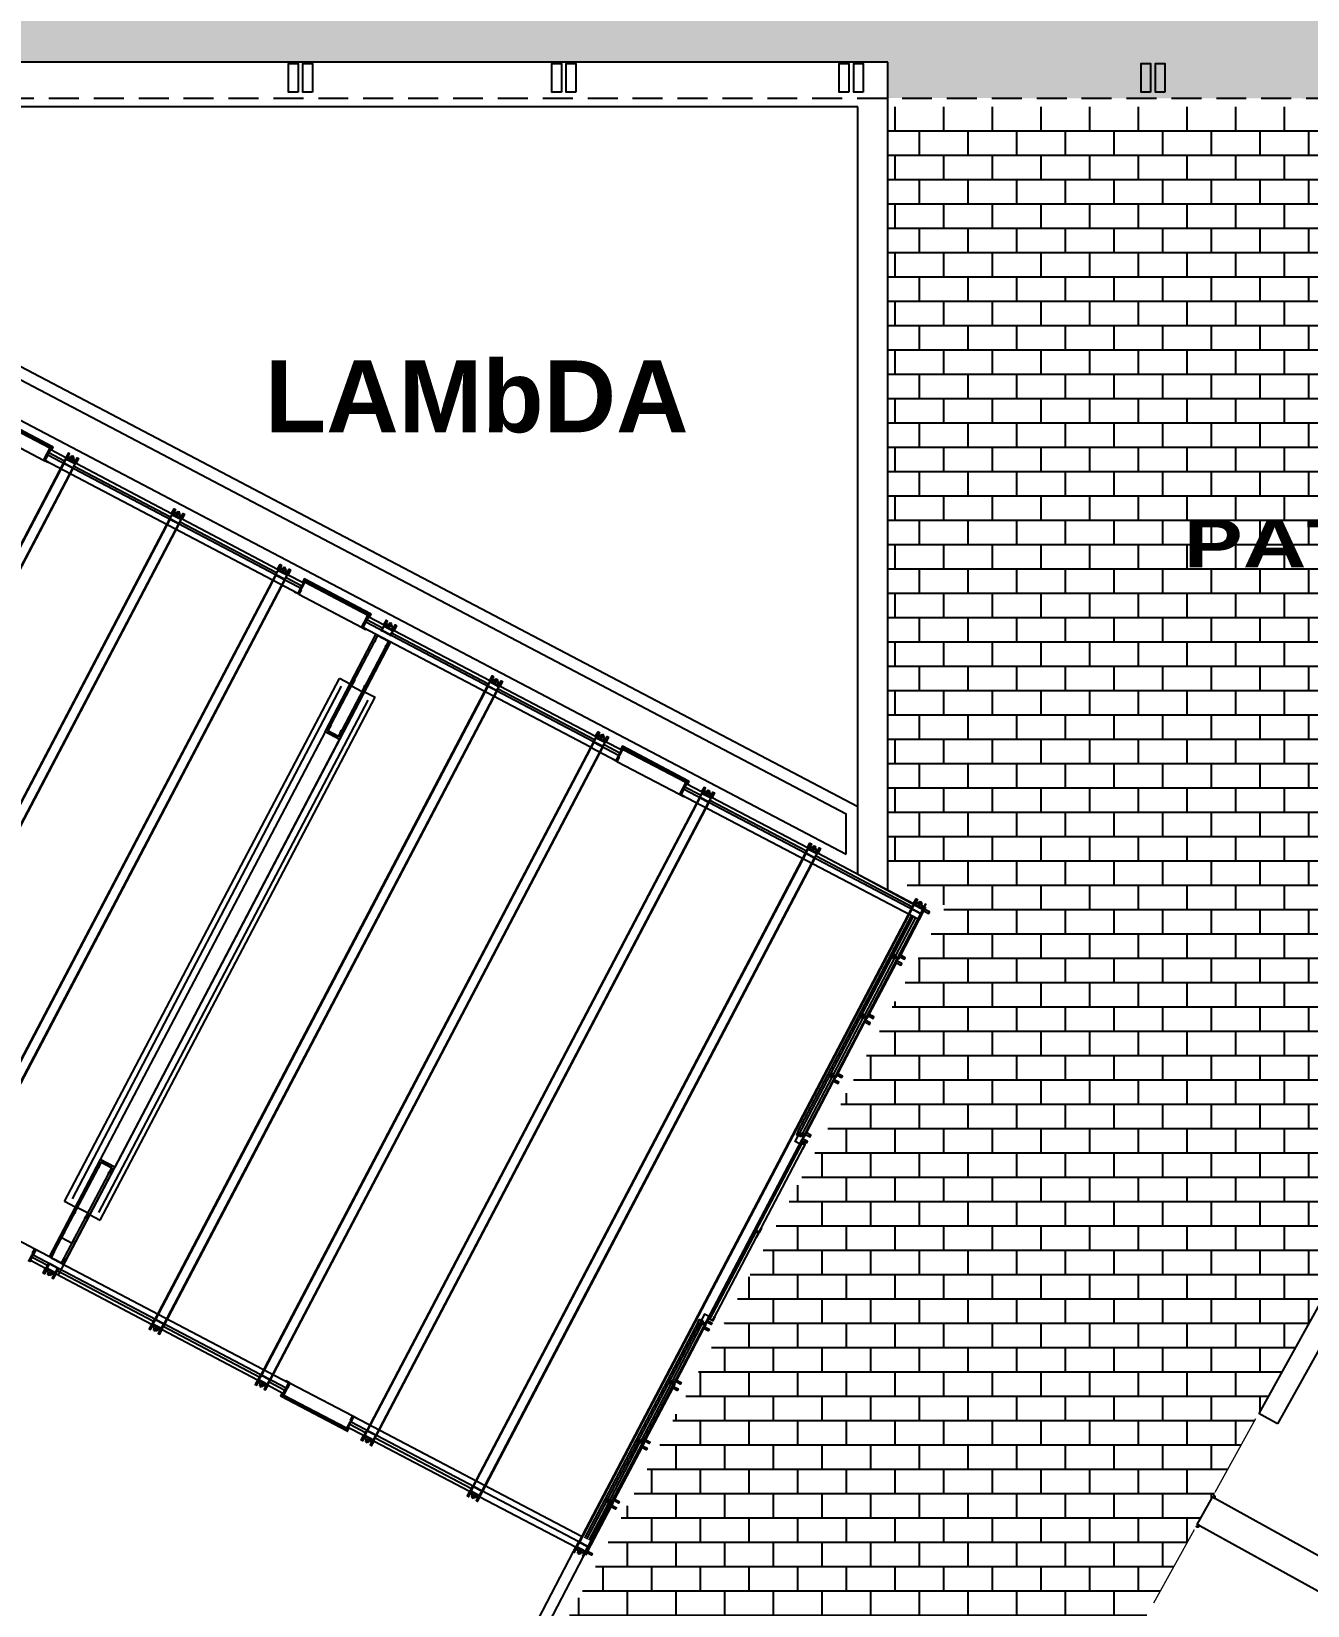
# Model space of a CAD drawing. Header units: millimetres. Extents: x -735 to -481, y 85 to 450.
# Drawn here: x -652.98 to -642.33, y 178.29 to 191.43 of the extents above; entities that cross this region are included whole.
import ezdxf

# ---------------------------------------------------------------- set-up
doc = ezdxf.new("R2010")
doc.units = ezdxf.units.MM
for name, pattern in [('ACAD_ISO02W100', [15, 12, -3]), ('DASHED', [0.75, 0.5, -0.25]), ('DASHEDX2', [38.1, 25.4, -12.7])]:
    doc.linetypes.add(name, pattern=pattern)
doc.layers.get('0').update_dxf_attribs({"color": 6, "linetype": 'CONTINUOUS'})
for name, color, linetype in [('01', 1, 'CONTINUOUS'), ('A-CARPINTERIAS PUERTAS', 2, 'CONTINUOUS'), ('A-CARPINTERIAS VENTANAS', 2, 'CONTINUOUS'), ('A-MUROS', 5, 'CONTINUOUS'), ('dib - cotas', 1, 'CONTINUOUS'), ('dib - muro vista1', 1, 'CONTINUOUS'), ('dib - texto', 2, 'CONTINUOUS'), ('dib-muros corte', 5, 'CONTINUOUS'), ('E-COLUMNAS MADERA', 6, 'CONTINUOUS'), ('fino', 8, 'CONTINUOUS'), ('SOLADOS EXTERIORES', 8, 'CONTINUOUS'), ('VISTA4', 3, 'CONTINUOUS')]:
    doc.layers.add(name, color=color, linetype=linetype)
doc.layers.add('2D-proy', color=1, linetype='DASHEDX2', lineweight=20)
doc.styles.add('ARIAL', font='swisseb.ttf', dxfattribs={"width": 1.32})
doc.styles.add('STYLE1', font='swisseb.ttf', dxfattribs={"width": 1.32})
doc.linetypes.add('BATTING', pattern='A,0.00254,-2.54,[134,ltypeshp.shx,S=2.54,R=0,X=-2.54,Y=0],-5.08,[134,ltypeshp.shx,S=2.54,R=180,X=2.54,Y=0],-2.54', length=10.16254)

# ---------------------------------------------------------------- blocks, each defined once
blk = doc.blocks.new('P70')
at = {"color": 2}
for points in [[(0, 0.003), (0.001, 0.003), (0.001, 0.001), (0.001, 0.001), (0.001, 0), (0.001, 0), (0.001, 0), (0, 0)], [(0.02, 0.003), (0.02, 0.003), (0.02, 0.001), (0.019, 0.001), (0.019, 0), (0.02, 0), (0.02, 0), (0.02, 0)]]:
    blk.add_lwpolyline(points, dxfattribs=at)
at = {"color": 3}
blk.add_lwpolyline([(0.001, 0.003), (0.002, 0.003), (0.002, 0.02), (0.001, 0.02)], close=True, dxfattribs=at)
at = {"color": 1}
blk.add_arc((0.002, 0.003), 0.0178, 0, 90, dxfattribs=at)

msp = doc.modelspace()

# ---------------------------------------------------------------- hatches: boundary and pattern name
at = {"layer": '01'}
h = msp.add_hatch(dxfattribs=at)
h.set_pattern_fill('ANSI31', color=256, scale=0.0002, angle=332.2793, style=0)
h.set_pattern_definition([(107.27927383, (-621.93894516, -45.012497), (0.0006063413765, 0.0001886137195), [])])
h.paths.add_polyline_path([(-652.818, 187.952, -0.414214), (-652.817, 187.949), (-652.817, 187.949, -0.414214), (-652.82, 187.948), (-652.827, 187.952, -0.414214), (-652.828, 187.955), (-652.828, 187.955, -0.414214), (-652.825, 187.956)])
h.paths.add_polyline_path([(-652.811, 187.956), (-652.812, 187.954), (-652.825, 187.961, -1), (-652.824, 187.963)])
h.paths.add_polyline_path([(-652.806, 187.964), (-652.809, 187.96), (-652.814, 187.962)])
h = msp.add_hatch(dxfattribs=at)
h.set_pattern_fill('ANSI31', color=256, scale=0.0002, angle=332.2793, style=0)
h.set_pattern_definition([(17.27927383, (-860.0782841, 80.12336106), (-0.0001886137195, 0.0006063413765), [])])
h.paths.add_polyline_path([(-650.705, 186.842, 0.414214), (-650.708, 186.841), (-650.708, 186.841, 0.414214), (-650.707, 186.838), (-650.7, 186.834, 0.414214), (-650.697, 186.835), (-650.697, 186.835, 0.414214), (-650.698, 186.838)])
h.paths.add_polyline_path([(-650.706, 186.85), (-650.707, 186.848), (-650.694, 186.84, 1), (-650.692, 186.843)])
h.paths.add_polyline_path([(-650.701, 186.858), (-650.704, 186.854), (-650.699, 186.851)])
h = msp.add_hatch(dxfattribs=at)
h.set_pattern_fill('ANSI31', color=256, scale=0.0002, angle=332.2793, style=0)
h.set_pattern_definition([(107.27927383, (-619.2832689, -46.4079839), (0.0006063413765, 0.0001886137195), [])])
h.paths.add_polyline_path([(-650.162, 186.557, -0.414214), (-650.161, 186.554), (-650.161, 186.553, -0.414214), (-650.164, 186.553), (-650.172, 186.557, -0.414214), (-650.172, 186.559), (-650.172, 186.56, -0.414214), (-650.17, 186.561)])
h.paths.add_polyline_path([(-650.155, 186.561), (-650.156, 186.558), (-650.17, 186.565, -1), (-650.168, 186.568)])
h.paths.add_polyline_path([(-650.15, 186.569), (-650.153, 186.564), (-650.158, 186.567)])
h = msp.add_hatch(dxfattribs=at)
h.set_pattern_fill('ANSI31', color=256, scale=0.0002, angle=332.2793, style=0)
h.set_pattern_definition([(17.27927383, (-857.42260785, 78.72787416), (-0.0001886137195, 0.0006063413765), [])])
h.paths.add_polyline_path([(-648.05, 185.447, 0.414214), (-648.052, 185.446), (-648.052, 185.445, 0.414214), (-648.052, 185.443), (-648.044, 185.439, 0.414214), (-648.041, 185.439), (-648.041, 185.44, 0.414214), (-648.042, 185.443)])
h.paths.add_polyline_path([(-648.05, 185.455), (-648.052, 185.452), (-648.038, 185.445, 1), (-648.037, 185.447)])
h.paths.add_polyline_path([(-648.046, 185.463), (-648.048, 185.458), (-648.043, 185.456)])
h = msp.add_hatch(dxfattribs=at)
h.set_pattern_fill('ANSI31', color=256, scale=0.0002, angle=332.2793, style=0)
h.set_pattern_definition([(107.27927383, (-616.62759267, -47.8034708), (0.0006063413765, 0.0001886137195), [])])
h.paths.add_polyline_path([(-647.506, 185.161, -0.414214), (-647.505, 185.158), (-647.505, 185.158, -0.414214), (-647.508, 185.157), (-647.516, 185.161, -0.414214), (-647.517, 185.164), (-647.517, 185.164, -0.414214), (-647.514, 185.165)])
h.paths.add_polyline_path([(-647.499, 185.165), (-647.501, 185.163), (-647.514, 185.17, -1), (-647.513, 185.172)])
h.paths.add_polyline_path([(-647.495, 185.173), (-647.497, 185.169), (-647.502, 185.171)])
h = msp.add_hatch(dxfattribs=at)
h.set_pattern_fill('ANSI31', color=256, scale=0.0002, angle=332.2793, style=0)
h.set_pattern_definition([(287.27927383, (-681.76535194, 413.0117752), (-0.0006063413765, -0.0001886137195), [])])
h.paths.add_polyline_path([(-650.887, 180.047, -0.414214), (-650.888, 180.05), (-650.887, 180.05, -0.414214), (-650.885, 180.051), (-650.877, 180.047, -0.414214), (-650.876, 180.044), (-650.876, 180.044, -0.414214), (-650.879, 180.043)])
h.paths.add_polyline_path([(-650.894, 180.043), (-650.892, 180.046), (-650.879, 180.039, -1), (-650.88, 180.036)])
h.paths.add_polyline_path([(-650.898, 180.035), (-650.896, 180.04), (-650.891, 180.037)])
h = msp.add_hatch(dxfattribs=at)
h.set_pattern_fill('ANSI31', color=256, scale=0.0002, angle=332.2793, style=0)
h.set_pattern_definition([(197.27927383, (-440.97033677, 286.48043025), (0.0001886137195, -0.0006063413765), [])])
h.paths.add_polyline_path([(-650.343, 179.762, 0.414214), (-650.341, 179.763), (-650.34, 179.763, 0.414214), (-650.341, 179.766), (-650.349, 179.77, 0.414214), (-650.352, 179.769), (-650.352, 179.768, 0.414214), (-650.351, 179.766)])
h.paths.add_polyline_path([(-650.343, 179.754), (-650.341, 179.756), (-650.355, 179.763, 1), (-650.356, 179.761)])
h.paths.add_polyline_path([(-650.347, 179.745), (-650.345, 179.75), (-650.349, 179.753)])
at = {"layer": 'fino'}
h = msp.add_hatch(dxfattribs=at)
h.set_pattern_fill('AR-B816', color=256, scale=0.001, style=0)
h.paths.add_polyline_path([(-650.876, 194.004), (-650.876, 193.104), (-653.366, 193.104), (-653.347, 191.175), (-645.83, 191.175), (-645.83, 190.876), (-570.234, 190.794), (-570.234, 193.811)])
h = msp.add_hatch(dxfattribs=at)
h.set_pattern_fill('AR-B816', color=256, scale=0.001, style=0)
h.paths.add_polyline_path([(-645.83, 184.992), (-641.298, 182.48), (-640.543, 183.842), (-639.795, 183.427), (-638.138, 182.508), (-637.386, 182.091), (-636.794, 183.158), (-632.088, 183.24), (-632.088, 188.804), (-634.733, 188.804), (-634.733, 190.804), (-645.83, 190.804)])
h.paths.add_polyline_path([(-639.771, 183.842, -1), (-640.171, 183.842, -1)], flags=16)
h = msp.add_hatch(dxfattribs=at)
h.set_pattern_fill('AR-B816', color=256, scale=0.001, style=0)
h.paths.add_polyline_path([(-645.83, 184.992), (-645.83, 184.388), (-645.346, 184.13), (-645.102, 184.589)])
h = msp.add_hatch(dxfattribs=at)
h.set_pattern_fill('AR-B816', color=256, scale=0.001, style=0)
h.paths.add_polyline_path([(-649.989, 175.38), (-648.463, 174.549), (-646.345, 173.375), (-643.847, 177.881), (-643.908, 177.915), (-643.821, 178.072), (-643.76, 178.038), (-641.298, 182.48), (-645.102, 184.589)])

# ---------------------------------------------------------------- linework, layer by layer
at = {"layer": '01'}
for points in [[(-652.811, 187.956), (-653.362, 188.246)], [(-652.809, 187.96), (-653.36, 188.249)], [(-652.806, 187.964), (-653.357, 188.254)], [(-653.353, 188.228), (-652.83, 187.954)], [(-653.405, 188.128), (-652.883, 187.853)], [(-652.806, 187.964), (-652.814, 187.962)], [(-652.641, 187.786), (-652.712, 187.824)], [(-652.64, 187.789), (-652.711, 187.826)], [(-651.756, 187.321), (-651.827, 187.358)], [(-651.755, 187.324), (-651.825, 187.361)], [(-650.871, 186.856), (-650.942, 186.893)], [(-650.869, 186.859), (-650.94, 186.896)], [(-650.155, 186.561), (-650.706, 186.85)], [(-650.153, 186.564), (-650.704, 186.854)], [(-650.15, 186.569), (-650.701, 186.858)], [(-650.701, 186.858), (-650.699, 186.851)], [(-650.697, 186.833), (-650.174, 186.558)], [(-650.749, 186.732), (-650.227, 186.458)], [(-650.15, 186.569), (-650.158, 186.567)], [(-649.986, 186.391), (-650.056, 186.428)], [(-649.984, 186.394), (-650.055, 186.431)], [(-649.1, 185.926), (-649.171, 185.963)], [(-649.099, 185.928), (-649.17, 185.966)], [(-648.215, 185.461), (-648.286, 185.498)], [(-648.214, 185.463), (-648.285, 185.5)], [(-647.497, 185.169), (-648.048, 185.458)], [(-647.495, 185.173), (-648.046, 185.463)], [(-648.046, 185.463), (-648.043, 185.456)], [(-648.094, 185.337), (-647.571, 185.062)], [(-647.499, 185.165), (-648.05, 185.455)], [(-648.041, 185.437), (-647.518, 185.163)], [(-647.495, 185.173), (-647.502, 185.171)], [(-647.33, 184.995), (-647.401, 185.033)], [(-647.329, 184.998), (-647.399, 185.035)], [(-646.445, 184.53), (-646.516, 184.567)], [(-646.443, 184.533), (-646.514, 184.57)], [(-645.559, 184.065), (-645.63, 184.102)], [(-645.558, 184.068), (-645.629, 184.105)], [(-653.477, 181.541), (-652.955, 181.267)], [(-652.764, 181.103), (-652.835, 181.141)], [(-652.763, 181.106), (-652.833, 181.143)], [(-651.879, 180.638), (-651.95, 180.675)], [(-651.877, 180.641), (-651.948, 180.678)], [(-650.994, 180.173), (-651.064, 180.21)], [(-650.992, 180.176), (-651.063, 180.213)], [(-650.821, 180.146), (-650.299, 179.871)], [(-650.898, 180.035), (-650.891, 180.037)], [(-650.347, 179.745), (-650.898, 180.035)], [(-650.345, 179.75), (-650.896, 180.04)], [(-650.343, 179.754), (-650.894, 180.043)], [(-650.874, 180.046), (-650.352, 179.771)], [(-650.347, 179.745), (-650.349, 179.753)], [(-650.108, 179.708), (-650.179, 179.745)], [(-650.107, 179.711), (-650.178, 179.748)], [(-649.223, 179.243), (-649.294, 179.28)], [(-649.222, 179.245), (-649.293, 179.283)], [(-648.338, 178.778), (-648.409, 178.815)], [(-648.337, 178.78), (-648.407, 178.817)]]:
    msp.add_lwpolyline(points, dxfattribs=at)
for points in [[(-652.817, 187.949), (-652.817, 187.949, 0.414214), (-652.818, 187.952), (-652.825, 187.956, 0.414214), (-652.828, 187.955), (-652.828, 187.955, 0.414214), (-652.827, 187.952), (-652.82, 187.948, 0.414214)], [(-650.708, 186.841), (-650.708, 186.841, -0.414214), (-650.705, 186.842), (-650.698, 186.838, -0.414214), (-650.697, 186.835), (-650.697, 186.835, -0.414214), (-650.7, 186.834), (-650.707, 186.838, -0.414214)], [(-650.161, 186.553), (-650.161, 186.554, 0.414214), (-650.162, 186.557), (-650.17, 186.561, 0.414214), (-650.172, 186.56), (-650.172, 186.559, 0.414214), (-650.172, 186.557), (-650.164, 186.553, 0.414214)], [(-648.052, 185.445), (-648.052, 185.446, -0.414214), (-648.05, 185.447), (-648.042, 185.443, -0.414214), (-648.041, 185.44), (-648.041, 185.439, -0.414214), (-648.044, 185.439), (-648.052, 185.443, -0.414214)], [(-647.505, 185.158), (-647.505, 185.158, 0.414214), (-647.506, 185.161), (-647.514, 185.165, 0.414214), (-647.517, 185.164), (-647.517, 185.164, 0.414214), (-647.516, 185.161), (-647.508, 185.157, 0.414214)], [(-650.887, 180.05), (-650.888, 180.05, 0.414214), (-650.887, 180.047), (-650.879, 180.043, 0.414214), (-650.876, 180.044), (-650.876, 180.044, 0.414214), (-650.877, 180.047), (-650.885, 180.051, 0.414214)], [(-650.34, 179.763), (-650.341, 179.763, -0.414214), (-650.343, 179.762), (-650.351, 179.766, -0.414214), (-650.352, 179.768), (-650.352, 179.769, -0.414214), (-650.349, 179.77), (-650.341, 179.766, -0.414214)]]:
    msp.add_lwpolyline(points, format="xyb", close=True, dxfattribs=at)
at = {"layer": '01', "linetype": 'ACAD_ISO02W100'}
for points in [[(-652.717, 187.826), (-655.494, 182.541)], [(-652.712, 187.824), (-655.489, 182.539)], [(-652.641, 187.786), (-655.418, 182.502)], [(-652.637, 187.784), (-655.414, 182.499)], [(-651.831, 187.361), (-654.608, 182.076)], [(-651.827, 187.358), (-654.604, 182.074)], [(-651.756, 187.321), (-654.533, 182.036)], [(-651.752, 187.319), (-654.529, 182.034)], [(-650.946, 186.896), (-653.723, 181.611)], [(-650.942, 186.893), (-653.719, 181.608)], [(-650.871, 186.856), (-653.648, 181.571)], [(-650.866, 186.854), (-653.643, 181.569)], [(-649.984, 186.334), (-652.761, 181.049)], [(-652.706, 181.661), (-650.411, 186.029)], [(-650.322, 185.982), (-650.411, 186.029)], [(-652.408, 181.505), (-650.113, 185.873)], [(-649.176, 185.965), (-651.953, 180.68)], [(-649.171, 185.963), (-651.948, 180.678)], [(-649.1, 185.926), (-651.877, 180.641)], [(-649.096, 185.923), (-651.873, 180.639)], [(-650.202, 185.919), (-650.113, 185.873)], [(-650.531, 185.584), (-652.408, 182.013)], [(-650.411, 185.521), (-652.288, 181.95)], [(-648.29, 185.5), (-651.067, 180.215)], [(-648.286, 185.498), (-651.063, 180.213)], [(-648.215, 185.461), (-650.992, 180.176)], [(-648.211, 185.458), (-650.988, 180.173)], [(-647.405, 185.035), (-650.182, 179.75)], [(-647.401, 185.033), (-650.178, 179.748)], [(-647.33, 184.995), (-650.107, 179.711)], [(-647.326, 184.993), (-650.103, 179.708)], [(-646.52, 184.57), (-649.297, 179.285)], [(-646.516, 184.567), (-649.293, 179.283)], [(-646.445, 184.53), (-649.222, 179.245)], [(-646.44, 184.528), (-649.217, 179.243)], [(-645.635, 184.105), (-648.412, 178.82)], [(-645.63, 184.102), (-648.407, 178.817)], [(-645.559, 184.065), (-648.337, 178.78)], [(-645.555, 184.063), (-648.332, 178.778)], [(-652.617, 181.615), (-652.706, 181.661)], [(-652.497, 181.552), (-652.408, 181.505)]]:
    msp.add_lwpolyline(points, dxfattribs=at)
at = {"layer": '01'}
for centre, start, end in [((-652.825, 187.962), 62.2793, 242.2793), ((-650.693, 186.842), 242.2793, 62.2793), ((-650.169, 186.566), 62.2793, 242.2793), ((-648.037, 185.446), 242.2793, 62.2793), ((-647.513, 185.171), 62.2793, 242.2793), ((-650.88, 180.037), 242.2793, 62.2793), ((-650.356, 179.762), 62.2793, 242.2793)]:
    msp.add_arc(centre, 0.00142, start, end, dxfattribs=at)
at = {"layer": '2D-proy'}
for p, q in [((-643.096, 179.236), (-642.756, 179.849)), ((-643.609, 178.31), (-643.27, 178.922))]:
    msp.add_line(p, q, dxfattribs=at)
at = {"layer": 'A-CARPINTERIAS VENTANAS'}
for p, q in [((-652.672, 187.873), (-652.676, 187.865)), ((-652.651, 187.872), (-652.672, 187.873)), ((-652.636, 187.865), (-652.651, 187.872)), ((-652.623, 187.847), (-652.636, 187.865)), ((-652.628, 187.839), (-652.623, 187.847)), ((-651.787, 187.408), (-651.791, 187.399)), ((-651.766, 187.407), (-651.787, 187.408)), ((-651.75, 187.399), (-651.766, 187.407)), ((-651.738, 187.382), (-651.75, 187.399)), ((-651.743, 187.374), (-651.738, 187.382)), ((-650.902, 186.943), (-650.906, 186.934)), ((-650.88, 186.942), (-650.902, 186.943)), ((-650.865, 186.934), (-650.88, 186.942)), ((-650.853, 186.917), (-650.865, 186.934)), ((-650.857, 186.909), (-650.853, 186.917)), ((-650.016, 186.477), (-650.021, 186.469)), ((-649.995, 186.477), (-650.016, 186.477)), ((-649.98, 186.469), (-649.995, 186.477)), ((-649.968, 186.452), (-649.98, 186.469)), ((-649.972, 186.444), (-649.968, 186.452)), ((-649.131, 186.012), (-649.135, 186.004)), ((-649.11, 186.012), (-649.131, 186.012)), ((-649.095, 186.004), (-649.11, 186.012)), ((-649.083, 185.987), (-649.095, 186.004)), ((-649.087, 185.978), (-649.083, 185.987)), ((-648.246, 185.547), (-648.25, 185.539)), ((-648.225, 185.547), (-648.246, 185.547)), ((-648.21, 185.539), (-648.225, 185.547)), ((-648.197, 185.522), (-648.21, 185.539)), ((-648.202, 185.513), (-648.197, 185.522)), ((-647.361, 185.082), (-647.365, 185.074)), ((-647.34, 185.082), (-647.361, 185.082)), ((-647.324, 185.074), (-647.34, 185.082)), ((-647.312, 185.056), (-647.324, 185.074)), ((-647.316, 185.048), (-647.312, 185.056)), ((-646.475, 184.617), (-646.48, 184.608)), ((-646.454, 184.616), (-646.475, 184.617)), ((-646.439, 184.608), (-646.454, 184.616)), ((-646.427, 184.591), (-646.439, 184.608)), ((-646.431, 184.583), (-646.427, 184.591)), ((-645.59, 184.152), (-645.595, 184.143)), ((-645.569, 184.151), (-645.59, 184.152)), ((-645.554, 184.143), (-645.569, 184.151)), ((-645.542, 184.126), (-645.554, 184.143)), ((-645.546, 184.118), (-645.542, 184.126)), ((-652.851, 181.082), (-652.847, 181.091)), ((-652.839, 181.065), (-652.851, 181.082)), ((-652.824, 181.057), (-652.839, 181.065)), ((-652.803, 181.057), (-652.824, 181.057)), ((-652.798, 181.065), (-652.803, 181.057)), ((-651.966, 180.617), (-651.962, 180.625)), ((-651.954, 180.6), (-651.966, 180.617)), ((-651.939, 180.592), (-651.954, 180.6)), ((-651.913, 180.6), (-651.918, 180.592)), ((-651.918, 180.592), (-651.939, 180.592)), ((-651.081, 180.152), (-651.077, 180.16)), ((-651.069, 180.135), (-651.081, 180.152)), ((-651.053, 180.127), (-651.069, 180.135)), ((-651.032, 180.126), (-651.053, 180.127)), ((-651.028, 180.135), (-651.032, 180.126)), ((-650.196, 179.687), (-650.191, 179.695)), ((-650.183, 179.67), (-650.196, 179.687)), ((-650.168, 179.662), (-650.183, 179.67)), ((-650.147, 179.661), (-650.168, 179.662)), ((-650.143, 179.67), (-650.147, 179.661)), ((-649.31, 179.222), (-649.306, 179.23)), ((-649.298, 179.204), (-649.31, 179.222)), ((-649.283, 179.196), (-649.298, 179.204)), ((-649.262, 179.196), (-649.283, 179.196)), ((-649.257, 179.204), (-649.262, 179.196)), ((-648.425, 178.756), (-648.421, 178.765)), ((-648.413, 178.739), (-648.425, 178.756)), ((-648.398, 178.731), (-648.413, 178.739)), ((-648.377, 178.731), (-648.398, 178.731)), ((-648.372, 178.739), (-648.377, 178.731))]:
    msp.add_line(p, q, dxfattribs=at)
for points in [[(-652.665, 187.856), (-652.685, 187.866), (-652.664, 187.904), (-652.677, 187.911), (-652.697, 187.873), (-652.821, 187.938), (-652.817, 187.947), (-652.83, 187.954), (-652.834, 187.945)], [(-650.969, 186.851), (-652.87, 187.85)], [(-650.946, 186.896), (-652.847, 187.894)], [(-652.628, 187.839), (-652.625, 187.838), (-652.62, 187.848), (-652.634, 187.867), (-652.65, 187.875), (-652.674, 187.876), (-652.679, 187.866), (-652.676, 187.865)], [(-652.659, 187.849), (-652.648, 187.871)], [(-652.65, 187.845), (-652.639, 187.866)], [(-652.645, 187.883), (-652.649, 187.875)], [(-652.642, 187.882), (-652.639, 187.887)], [(-652.642, 187.871), (-652.638, 187.879)], [(-652.641, 187.843), (-652.622, 187.833), (-652.602, 187.871), (-652.589, 187.865), (-652.609, 187.826), (-651.812, 187.408), (-651.792, 187.446), (-651.779, 187.439), (-651.799, 187.401), (-651.78, 187.391)], [(-652.63, 187.882), (-652.639, 187.887)], [(-652.637, 187.784), (-652.595, 187.864)], [(-652.63, 187.876), (-652.635, 187.867)], [(-652.633, 187.877), (-652.63, 187.882)], [(-651.743, 187.374), (-651.74, 187.372), (-651.735, 187.382), (-651.748, 187.402), (-651.765, 187.41), (-651.789, 187.411), (-651.794, 187.401), (-651.791, 187.399)], [(-651.774, 187.384), (-651.763, 187.406)], [(-651.765, 187.38), (-651.754, 187.401)], [(-651.76, 187.418), (-651.764, 187.41)], [(-651.757, 187.417), (-651.754, 187.422)], [(-651.757, 187.406), (-651.752, 187.414)], [(-651.756, 187.378), (-651.737, 187.368), (-651.717, 187.406), (-651.704, 187.4), (-651.724, 187.361), (-650.927, 186.942), (-650.907, 186.981), (-650.894, 186.974), (-650.914, 186.936), (-650.895, 186.926)], [(-651.745, 187.417), (-651.754, 187.422)], [(-651.752, 187.319), (-651.71, 187.399)], [(-651.745, 187.41), (-651.749, 187.402)], [(-651.748, 187.412), (-651.745, 187.417)], [(-650.857, 186.909), (-650.855, 186.907), (-650.849, 186.917), (-650.863, 186.937), (-650.88, 186.945), (-650.903, 186.946), (-650.909, 186.936), (-650.906, 186.934)], [(-650.889, 186.919), (-650.877, 186.941)], [(-650.88, 186.914), (-650.868, 186.936)], [(-650.874, 186.953), (-650.879, 186.945)], [(-650.872, 186.951), (-650.869, 186.957)], [(-650.871, 186.941), (-650.867, 186.949)], [(-650.871, 186.913), (-650.852, 186.903), (-650.831, 186.941), (-650.819, 186.934), (-650.839, 186.896), (-650.715, 186.831), (-650.71, 186.84), (-650.697, 186.833), (-650.702, 186.824)], [(-650.86, 186.952), (-650.869, 186.957)], [(-650.866, 186.854), (-650.825, 186.933)], [(-650.86, 186.945), (-650.864, 186.937)], [(-650.863, 186.947), (-650.86, 186.952)], [(-650.965, 186.849), (-650.759, 186.741)], [(-650.942, 186.893), (-650.736, 186.785)], [(-650.01, 186.46), (-650.029, 186.47), (-650.009, 186.509), (-650.021, 186.516), (-650.042, 186.477), (-650.166, 186.542), (-650.161, 186.551), (-650.174, 186.558), (-650.179, 186.549)], [(-649.984, 186.334), (-650.411, 185.521), (-650.531, 185.584), (-650.106, 186.397)], [(-650, 186.342), (-650.419, 185.545), (-650.507, 185.592), (-650.09, 186.389)], [(-648.314, 185.456), (-650.215, 186.455)], [(-648.29, 185.5), (-650.191, 186.499)], [(-650.103, 186.339), (-650.112, 186.344), (-650.089, 186.388), (-650, 186.342), (-650.023, 186.298), (-650.032, 186.302)], [(-649.972, 186.444), (-649.969, 186.442), (-649.964, 186.452), (-649.978, 186.471), (-649.994, 186.48), (-650.018, 186.48), (-650.023, 186.47), (-650.021, 186.469)], [(-650.003, 186.454), (-649.992, 186.475)], [(-649.995, 186.449), (-649.983, 186.471)], [(-649.989, 186.488), (-649.994, 186.48)], [(-649.986, 186.486), (-649.984, 186.491)], [(-649.986, 186.476), (-649.982, 186.484)], [(-649.986, 186.448), (-649.966, 186.438), (-649.946, 186.476), (-649.933, 186.469), (-649.954, 186.431), (-649.156, 186.012), (-649.136, 186.05), (-649.123, 186.044), (-649.144, 186.005), (-649.124, 185.995)], [(-649.975, 186.487), (-649.984, 186.491)], [(-649.981, 186.389), (-649.939, 186.468)], [(-649.975, 186.48), (-649.979, 186.472)], [(-649.977, 186.482), (-649.975, 186.487)], [(-650.277, 186.008), (-650.286, 186.012), (-650.309, 185.968), (-650.221, 185.921), (-650.198, 185.966), (-650.207, 185.97)], [(-649.087, 185.978), (-649.084, 185.977), (-649.079, 185.987), (-649.093, 186.006), (-649.109, 186.015), (-649.133, 186.015), (-649.138, 186.005), (-649.135, 186.004)], [(-649.118, 185.989), (-649.107, 186.01)], [(-649.109, 185.984), (-649.098, 186.006)], [(-649.104, 186.023), (-649.108, 186.014)], [(-649.101, 186.021), (-649.098, 186.026)], [(-649.101, 186.011), (-649.097, 186.019)], [(-649.1, 185.983), (-649.081, 185.972), (-649.061, 186.011), (-649.048, 186.004), (-649.068, 185.966), (-648.271, 185.547), (-648.251, 185.585), (-648.238, 185.578), (-648.258, 185.54), (-648.239, 185.53)], [(-649.09, 186.022), (-649.098, 186.026)], [(-649.096, 185.923), (-649.054, 186.003)], [(-649.089, 186.015), (-649.094, 186.007)], [(-649.092, 186.016), (-649.09, 186.022)], [(-650.395, 185.964), (-652.644, 181.685)], [(-650.175, 185.849), (-652.424, 181.57)], [(-650.475, 185.631), (-650.484, 185.636), (-650.507, 185.592), (-650.419, 185.545), (-650.395, 185.589), (-650.404, 185.594)], [(-648.286, 185.498), (-648.08, 185.39)], [(-648.202, 185.513), (-648.199, 185.512), (-648.194, 185.522), (-648.208, 185.541), (-648.224, 185.55), (-648.248, 185.55), (-648.253, 185.54), (-648.25, 185.539)], [(-648.233, 185.524), (-648.222, 185.545)], [(-648.224, 185.519), (-648.213, 185.54)], [(-648.219, 185.557), (-648.223, 185.549)], [(-648.216, 185.556), (-648.213, 185.561)], [(-648.216, 185.545), (-648.211, 185.554)], [(-648.215, 185.517), (-648.196, 185.507), (-648.176, 185.546), (-648.163, 185.539), (-648.183, 185.501), (-648.059, 185.435), (-648.054, 185.444), (-648.041, 185.437), (-648.046, 185.429)], [(-648.204, 185.556), (-648.213, 185.561)], [(-648.211, 185.458), (-648.169, 185.538)], [(-648.204, 185.55), (-648.208, 185.541)], [(-648.207, 185.551), (-648.204, 185.556)], [(-648.309, 185.453), (-648.103, 185.345)], [(-645.559, 184.065), (-647.536, 185.104)], [(-647.354, 185.065), (-647.373, 185.075), (-647.353, 185.113), (-647.366, 185.12), (-647.386, 185.082), (-647.51, 185.147), (-647.505, 185.156), (-647.518, 185.163), (-647.523, 185.154)], [(-647.316, 185.048), (-647.314, 185.047), (-647.309, 185.057), (-647.322, 185.076), (-647.339, 185.085), (-647.362, 185.085), (-647.368, 185.075), (-647.365, 185.074)], [(-647.348, 185.058), (-647.336, 185.08)], [(-647.339, 185.054), (-647.328, 185.075)], [(-647.334, 185.092), (-647.338, 185.084)], [(-647.331, 185.091), (-647.328, 185.096)], [(-647.331, 185.08), (-647.326, 185.088)], [(-647.33, 185.052), (-647.311, 185.042), (-647.291, 185.08), (-647.278, 185.074), (-647.298, 185.035), (-646.501, 184.617), (-646.481, 184.655), (-646.468, 184.648), (-646.488, 184.61), (-646.469, 184.6)], [(-647.319, 185.091), (-647.328, 185.096)], [(-647.326, 184.993), (-647.284, 185.073)], [(-647.319, 185.085), (-647.323, 185.076)], [(-647.322, 185.086), (-647.319, 185.091)], [(-645.583, 184.021), (-647.559, 185.059)], [(-646.431, 184.583), (-646.429, 184.582), (-646.423, 184.591), (-646.437, 184.611), (-646.454, 184.619), (-646.477, 184.62), (-646.482, 184.61), (-646.48, 184.608)], [(-646.462, 184.593), (-646.451, 184.615)], [(-646.454, 184.589), (-646.442, 184.61)], [(-646.448, 184.627), (-646.453, 184.619)], [(-646.445, 184.626), (-646.443, 184.631)], [(-646.445, 184.615), (-646.441, 184.623)], [(-646.445, 184.587), (-646.425, 184.577), (-646.405, 184.615), (-646.393, 184.609), (-646.413, 184.57), (-645.615, 184.151), (-645.595, 184.19), (-645.583, 184.183), (-645.603, 184.145), (-645.584, 184.135)], [(-646.434, 184.626), (-646.443, 184.631)], [(-646.44, 184.528), (-646.398, 184.608)], [(-646.434, 184.619), (-646.438, 184.611)], [(-646.437, 184.621), (-646.434, 184.626)], [(-646.08, 184.396), (-645.536, 184.099)], [(-645.546, 184.118), (-645.543, 184.116), (-645.538, 184.126), (-645.552, 184.146), (-645.568, 184.154), (-645.592, 184.155), (-645.597, 184.145), (-645.595, 184.143)], [(-645.577, 184.128), (-645.566, 184.15)], [(-645.568, 184.123), (-645.557, 184.145)], [(-645.563, 184.162), (-645.567, 184.154)], [(-645.56, 184.16), (-645.557, 184.166)], [(-645.56, 184.15), (-645.556, 184.158)], [(-645.549, 184.161), (-645.557, 184.166)], [(-645.555, 184.063), (-645.513, 184.142)], [(-645.548, 184.154), (-645.553, 184.146)], [(-645.551, 184.156), (-645.549, 184.161)], [(-646.582, 182.243), (-645.634, 184.048)], [(-646.577, 182.213), (-645.618, 184.039)], [(-645.74, 183.686), (-645.73, 183.705), (-645.692, 183.685), (-645.685, 183.698), (-645.723, 183.718), (-645.529, 184.088), (-645.491, 184.068), (-645.484, 184.08), (-645.522, 184.101), (-645.512, 184.12)], [(-646.003, 183.192), (-645.993, 183.212), (-645.954, 183.191), (-645.948, 183.204), (-645.986, 183.224), (-645.759, 183.656), (-645.721, 183.636), (-645.714, 183.649), (-645.752, 183.669), (-645.732, 183.707)], [(-645.775, 183.711), (-645.78, 183.702)], [(-645.773, 183.698), (-645.78, 183.702)], [(-645.768, 183.707), (-645.775, 183.711)], [(-645.745, 183.684), (-645.77, 183.697)], [(-645.74, 183.692), (-645.765, 183.706)], [(-646.265, 182.697), (-646.255, 182.717), (-646.217, 182.696), (-646.21, 182.709), (-646.249, 182.729), (-646.022, 183.161), (-645.983, 183.141), (-645.977, 183.154), (-646.015, 183.174), (-645.995, 183.212)], [(-646.036, 183.215), (-646.04, 183.206)], [(-646.033, 183.202), (-646.04, 183.206)], [(-646.029, 183.211), (-646.036, 183.215)], [(-646.007, 183.189), (-646.031, 183.201)], [(-646.003, 183.198), (-646.026, 183.21)], [(-646.528, 182.203), (-646.518, 182.222), (-646.48, 182.202), (-646.473, 182.215), (-646.511, 182.235), (-646.285, 182.667), (-646.246, 182.646), (-646.239, 182.659), (-646.278, 182.679), (-646.258, 182.718)], [(-646.296, 182.719), (-646.301, 182.71)], [(-646.294, 182.707), (-646.301, 182.71)], [(-646.289, 182.715), (-646.296, 182.719)], [(-646.27, 182.694), (-646.291, 182.705)], [(-646.265, 182.703), (-646.287, 182.714)], [(-646.563, 182.14), (-646.605, 182.162), (-646.577, 182.216)], [(-646.582, 182.243), (-646.593, 182.222), (-646.577, 182.213)], [(-646.563, 182.14), (-646.547, 182.172), (-646.508, 182.152), (-646.502, 182.164), (-646.54, 182.184), (-646.52, 182.223)], [(-646.561, 182.215), (-646.557, 182.223)], [(-646.554, 182.211), (-646.561, 182.215)], [(-646.55, 182.22), (-646.557, 182.223)], [(-646.531, 182.198), (-646.552, 182.209)], [(-646.526, 182.207), (-646.547, 182.218)], [(-646.929, 181.419), (-646.546, 182.147)], [(-646.889, 181.44), (-646.533, 182.119)], [(-652.715, 181.137), (-652.288, 181.95), (-652.408, 182.013), (-652.836, 181.201)], [(-652.731, 181.146), (-652.312, 181.942), (-652.4, 181.989), (-652.82, 181.193)], [(-652.415, 181.94), (-652.424, 181.945), (-652.4, 181.989), (-652.312, 181.942), (-652.335, 181.898), (-652.344, 181.903)], [(-652.612, 181.564), (-652.621, 181.568), (-652.598, 181.613), (-652.51, 181.566), (-652.533, 181.522), (-652.542, 181.527)], [(-652.7, 181.399), (-652.709, 181.404), (-652.732, 181.36), (-652.644, 181.313), (-652.62, 181.357), (-652.629, 181.362)], [(-646.934, 181.409), (-647.317, 180.681)], [(-652.739, 181.15), (-652.945, 181.258)], [(-646.929, 181.364), (-647.286, 180.686)], [(-652.834, 181.086), (-652.853, 181.096), (-652.873, 181.058), (-652.886, 181.065), (-652.866, 181.103), (-652.99, 181.168), (-652.994, 181.16), (-653.007, 181.166), (-653.003, 181.175)], [(-652.763, 181.106), (-652.968, 181.214)], [(-652.787, 181.232), (-652.796, 181.236), (-652.819, 181.192), (-652.731, 181.146), (-652.707, 181.19), (-652.716, 181.195)], [(-652.735, 181.148), (-650.834, 180.149)], [(-652.798, 181.065), (-652.796, 181.064), (-652.801, 181.054), (-652.825, 181.054), (-652.841, 181.063), (-652.855, 181.082), (-652.85, 181.092), (-652.847, 181.091)], [(-652.845, 181.054), (-652.84, 181.062)], [(-652.842, 181.053), (-652.844, 181.047)], [(-652.835, 181.043), (-652.844, 181.047)], [(-652.833, 181.058), (-652.837, 181.05)], [(-652.825, 181.085), (-652.836, 181.063)], [(-652.833, 181.048), (-652.835, 181.043)], [(-652.83, 181.046), (-652.825, 181.055)], [(-652.816, 181.08), (-652.827, 181.059)], [(-652.809, 181.074), (-652.79, 181.064), (-652.81, 181.025), (-652.798, 181.019), (-652.777, 181.057), (-651.98, 180.638), (-652, 180.6), (-651.988, 180.593), (-651.967, 180.631), (-651.948, 180.621)], [(-652.758, 181.104), (-652.8, 181.024)], [(-652.758, 181.104), (-650.857, 180.105)], [(-651.913, 180.6), (-651.911, 180.598), (-651.916, 180.589), (-651.939, 180.589), (-651.956, 180.598), (-651.97, 180.617), (-651.964, 180.627), (-651.962, 180.625)], [(-651.959, 180.589), (-651.955, 180.597)], [(-651.948, 180.593), (-651.952, 180.585)], [(-651.939, 180.62), (-651.951, 180.598)], [(-651.93, 180.615), (-651.942, 180.594)], [(-651.924, 180.609), (-651.905, 180.598), (-651.925, 180.56), (-651.912, 180.553), (-651.892, 180.592), (-651.095, 180.173), (-651.115, 180.135), (-651.102, 180.128), (-651.082, 180.166), (-651.063, 180.156)], [(-651.873, 180.639), (-651.915, 180.559)], [(-647.416, 180.656), (-648.364, 178.851)], [(-647.4, 180.647), (-648.348, 178.843)], [(-647.352, 180.634), (-647.362, 180.615), (-647.324, 180.595), (-647.331, 180.582), (-647.369, 180.602), (-647.596, 180.171), (-647.558, 180.15), (-647.564, 180.138), (-647.603, 180.158), (-647.623, 180.119)], [(-647.416, 180.656), (-647.405, 180.677), (-647.389, 180.669)], [(-647.321, 180.699), (-647.363, 180.721), (-647.391, 180.667)], [(-647.381, 180.655), (-647.385, 180.646)], [(-647.378, 180.642), (-647.385, 180.646)], [(-647.374, 180.651), (-647.381, 180.655)], [(-647.355, 180.63), (-647.376, 180.641)], [(-647.35, 180.639), (-647.371, 180.65)], [(-647.321, 180.699), (-647.337, 180.667), (-647.299, 180.647), (-647.306, 180.634), (-647.344, 180.654), (-647.364, 180.616)], [(-651.956, 180.587), (-651.959, 180.582)], [(-651.95, 180.578), (-651.959, 180.582)], [(-651.948, 180.583), (-651.95, 180.578)], [(-651.945, 180.581), (-651.94, 180.589)], [(-651.028, 180.135), (-651.025, 180.133), (-651.031, 180.123), (-651.054, 180.124), (-651.071, 180.132), (-651.084, 180.152), (-651.079, 180.162), (-651.077, 180.16)], [(-651.074, 180.124), (-651.07, 180.132)], [(-651.071, 180.122), (-651.074, 180.117)], [(-651.065, 180.112), (-651.074, 180.117)], [(-651.062, 180.128), (-651.067, 180.12)], [(-651.054, 180.155), (-651.065, 180.133)], [(-651.062, 180.118), (-651.065, 180.112)], [(-651.059, 180.116), (-651.055, 180.124)], [(-651.045, 180.15), (-651.057, 180.128)], [(-651.039, 180.143), (-651.02, 180.133), (-651.04, 180.095), (-651.027, 180.088), (-651.007, 180.127), (-650.883, 180.061), (-650.888, 180.053), (-650.874, 180.046), (-650.87, 180.055)], [(-650.988, 180.173), (-651.03, 180.094)], [(-647.611, 180.137), (-647.621, 180.118), (-647.582, 180.098), (-647.589, 180.085), (-647.627, 180.105), (-647.854, 179.674), (-647.816, 179.653), (-647.823, 179.641), (-647.861, 179.661), (-647.881, 179.622)], [(-647.646, 180.15), (-647.641, 180.159)], [(-647.639, 180.147), (-647.646, 180.15)], [(-647.634, 180.156), (-647.641, 180.159)], [(-647.615, 180.134), (-647.636, 180.145)], [(-647.611, 180.143), (-647.632, 180.154)], [(-648.412, 178.82), (-650.313, 179.819)], [(-648.388, 178.864), (-650.29, 179.863)], [(-650.178, 179.691), (-650.197, 179.701), (-650.217, 179.663), (-650.23, 179.669), (-650.21, 179.708), (-650.334, 179.773), (-650.339, 179.764), (-650.352, 179.771), (-650.347, 179.78)], [(-650.143, 179.67), (-650.14, 179.668), (-650.145, 179.658), (-650.169, 179.659), (-650.185, 179.667), (-650.199, 179.686), (-650.194, 179.696), (-650.191, 179.695)], [(-650.169, 179.689), (-650.18, 179.668)], [(-650.16, 179.685), (-650.171, 179.663)], [(-650.154, 179.678), (-650.135, 179.668), (-650.155, 179.63), (-650.142, 179.623), (-650.122, 179.661), (-649.325, 179.243), (-649.345, 179.204), (-649.332, 179.197), (-649.312, 179.236), (-649.293, 179.226)], [(-650.103, 179.708), (-650.144, 179.629)], [(-650.189, 179.659), (-650.185, 179.667)], [(-650.186, 179.657), (-650.189, 179.652)], [(-650.18, 179.647), (-650.189, 179.652)], [(-650.177, 179.663), (-650.182, 179.655)], [(-650.177, 179.652), (-650.18, 179.647)], [(-650.174, 179.651), (-650.17, 179.659)], [(-647.869, 179.64), (-647.879, 179.621), (-647.841, 179.601), (-647.848, 179.588), (-647.886, 179.608), (-648.113, 179.177), (-648.075, 179.156), (-648.081, 179.144), (-648.12, 179.164), (-648.14, 179.125)], [(-647.906, 179.655), (-647.902, 179.663)], [(-647.899, 179.651), (-647.906, 179.655)], [(-647.895, 179.66), (-647.902, 179.663)], [(-647.873, 179.637), (-647.897, 179.65)], [(-647.869, 179.646), (-647.892, 179.658)], [(-649.257, 179.204), (-649.255, 179.203), (-649.26, 179.193), (-649.284, 179.193), (-649.3, 179.202), (-649.314, 179.221), (-649.309, 179.231), (-649.306, 179.23)], [(-649.304, 179.193), (-649.299, 179.202)], [(-649.301, 179.192), (-649.303, 179.187)], [(-649.295, 179.182), (-649.303, 179.187)], [(-649.292, 179.198), (-649.296, 179.19)], [(-649.284, 179.224), (-649.295, 179.203)], [(-649.292, 179.187), (-649.295, 179.182)], [(-649.289, 179.186), (-649.285, 179.194)], [(-649.275, 179.22), (-649.286, 179.198)], [(-649.269, 179.213), (-649.249, 179.203), (-649.269, 179.165), (-649.257, 179.158), (-649.237, 179.196), (-648.439, 178.777), (-648.46, 178.739), (-648.447, 178.732), (-648.427, 178.771), (-648.407, 178.761)], [(-649.217, 179.243), (-649.259, 179.163)], [(-648.167, 179.159), (-648.162, 179.167)], [(-648.16, 179.155), (-648.167, 179.159)], [(-648.155, 179.164), (-648.162, 179.167)], [(-648.132, 179.14), (-648.157, 179.154)], [(-648.127, 179.149), (-648.153, 179.162)], [(-648.127, 179.144), (-648.137, 179.125), (-648.098, 179.105), (-648.105, 179.092), (-648.144, 179.112), (-648.338, 178.742), (-648.3, 178.722), (-648.306, 178.709), (-648.345, 178.729), (-648.355, 178.71)], [(-648.372, 178.739), (-648.37, 178.738), (-648.375, 178.728), (-648.399, 178.728), (-648.415, 178.737), (-648.429, 178.756), (-648.423, 178.766), (-648.421, 178.765)], [(-648.398, 178.759), (-648.41, 178.738)], [(-648.39, 178.754), (-648.401, 178.733)], [(-648.332, 178.778), (-648.374, 178.698)], [(-648.418, 178.728), (-648.414, 178.736)], [(-648.415, 178.727), (-648.418, 178.722)], [(-648.409, 178.717), (-648.418, 178.722)], [(-648.407, 178.733), (-648.411, 178.724)], [(-648.407, 178.722), (-648.409, 178.717)], [(-648.404, 178.721), (-648.399, 178.729)]]:
    msp.add_lwpolyline(points, dxfattribs=at)
for points in [[(-652.817, 187.949), (-652.817, 187.949, 0.414214), (-652.818, 187.952), (-652.825, 187.956, 0.414214), (-652.828, 187.955), (-652.828, 187.955, 0.414214), (-652.827, 187.952), (-652.82, 187.948, 0.414214)], [(-650.161, 186.553), (-650.161, 186.554, 0.414214), (-650.162, 186.557), (-650.17, 186.561, 0.414214), (-650.172, 186.56), (-650.172, 186.559, 0.414214), (-650.172, 186.557), (-650.164, 186.553, 0.414214)], [(-647.505, 185.158), (-647.505, 185.158, 0.414214), (-647.506, 185.161), (-647.514, 185.165, 0.414214), (-647.517, 185.164), (-647.517, 185.164, 0.414214), (-647.516, 185.161), (-647.508, 185.157, 0.414214)], [(-650.34, 179.763), (-650.341, 179.763, -0.414214), (-650.343, 179.762), (-650.351, 179.766, -0.414214), (-650.352, 179.768), (-650.352, 179.769, -0.414214), (-650.349, 179.77), (-650.341, 179.766, -0.414214)]]:
    msp.add_lwpolyline(points, format="xyb", close=True, dxfattribs=at)
for points in [[(-652.827, 187.958), (-652.825, 187.961), (-652.812, 187.954), (-652.806, 187.964), (-652.804, 187.963), (-652.816, 187.939), (-652.819, 187.94), (-652.813, 187.951)], [(-652.846, 187.837), (-652.879, 187.855), (-652.862, 187.887), (-652.864, 187.889), (-652.883, 187.853), (-652.847, 187.835)], [(-652.879, 187.855), (-652.829, 187.95), (-652.82, 187.946), (-652.87, 187.85)], [(-652.637, 187.784), (-652.595, 187.864), (-652.599, 187.866), (-652.619, 187.828), (-652.69, 187.866), (-652.67, 187.903), (-652.675, 187.906), (-652.717, 187.826), (-652.712, 187.824), (-652.692, 187.861), (-652.622, 187.824), (-652.641, 187.786)], [(-652.626, 187.873), (-652.648, 187.885), (-652.653, 187.877), (-652.63, 187.865)], [(-651.752, 187.319), (-651.71, 187.399), (-651.714, 187.401), (-651.734, 187.363), (-651.805, 187.4), (-651.785, 187.438), (-651.789, 187.44), (-651.831, 187.361), (-651.827, 187.358), (-651.807, 187.396), (-651.736, 187.359), (-651.756, 187.321)], [(-651.741, 187.408), (-651.763, 187.42), (-651.768, 187.412), (-651.745, 187.4)], [(-650.866, 186.854), (-650.825, 186.933), (-650.829, 186.936), (-650.849, 186.898), (-650.92, 186.935), (-650.9, 186.973), (-650.904, 186.975), (-650.946, 186.896), (-650.942, 186.893), (-650.922, 186.931), (-650.851, 186.894), (-650.871, 186.856)], [(-650.855, 186.943), (-650.878, 186.955), (-650.882, 186.947), (-650.86, 186.935)], [(-650.751, 186.736), (-650.701, 186.832), (-650.709, 186.836), (-650.759, 186.741)], [(-650.695, 186.838), (-650.694, 186.84), (-650.707, 186.848), (-650.701, 186.858), (-650.704, 186.86), (-650.717, 186.835), (-650.714, 186.834), (-650.709, 186.845)], [(-650.783, 186.754), (-650.751, 186.736), (-650.733, 186.769), (-650.731, 186.768), (-650.749, 186.732), (-650.785, 186.751)], [(-650.223, 186.459), (-650.173, 186.554), (-650.165, 186.55), (-650.215, 186.455)], [(-650.171, 186.563), (-650.17, 186.565), (-650.156, 186.558), (-650.15, 186.569), (-650.148, 186.568), (-650.161, 186.543), (-650.163, 186.544), (-650.158, 186.555)], [(-649.981, 186.389), (-649.939, 186.468), (-649.944, 186.471), (-649.964, 186.433), (-650.034, 186.47), (-650.015, 186.508), (-650.019, 186.51), (-650.061, 186.43), (-650.056, 186.428), (-650.037, 186.466), (-649.966, 186.428), (-649.986, 186.391)], [(-650.19, 186.442), (-650.223, 186.459), (-650.206, 186.492), (-650.209, 186.493), (-650.227, 186.458), (-650.192, 186.439)], [(-649.97, 186.478), (-649.993, 186.49), (-649.997, 186.481), (-649.974, 186.469)], [(-649.096, 185.923), (-649.054, 186.003), (-649.059, 186.005), (-649.078, 185.968), (-649.149, 186.005), (-649.129, 186.043), (-649.134, 186.045), (-649.176, 185.965), (-649.171, 185.963), (-649.151, 186.001), (-649.081, 185.963), (-649.1, 185.926)], [(-649.085, 186.013), (-649.108, 186.024), (-649.112, 186.016), (-649.089, 186.004)], [(-648.211, 185.458), (-648.169, 185.538), (-648.173, 185.54), (-648.193, 185.503), (-648.264, 185.54), (-648.244, 185.577), (-648.249, 185.58), (-648.29, 185.5), (-648.286, 185.498), (-648.266, 185.535), (-648.195, 185.498), (-648.215, 185.461)], [(-648.2, 185.547), (-648.222, 185.559), (-648.227, 185.551), (-648.204, 185.539)], [(-648.039, 185.442), (-648.038, 185.445), (-648.052, 185.452), (-648.046, 185.463), (-648.048, 185.464), (-648.061, 185.44), (-648.059, 185.439), (-648.053, 185.449)], [(-648.128, 185.358), (-648.095, 185.341), (-648.078, 185.374), (-648.075, 185.372), (-648.094, 185.337), (-648.129, 185.355)], [(-648.095, 185.341), (-648.045, 185.436), (-648.053, 185.441), (-648.103, 185.345)], [(-647.535, 185.046), (-647.567, 185.064), (-647.55, 185.096), (-647.553, 185.098), (-647.571, 185.062), (-647.536, 185.044)], [(-647.567, 185.064), (-647.517, 185.159), (-647.509, 185.155), (-647.559, 185.059)], [(-647.515, 185.167), (-647.514, 185.17), (-647.501, 185.163), (-647.495, 185.173), (-647.492, 185.172), (-647.505, 185.148), (-647.508, 185.149), (-647.502, 185.16)], [(-647.326, 184.993), (-647.284, 185.073), (-647.288, 185.075), (-647.308, 185.037), (-647.379, 185.075), (-647.359, 185.112), (-647.363, 185.115), (-647.405, 185.035), (-647.401, 185.033), (-647.381, 185.07), (-647.31, 185.033), (-647.33, 184.995)], [(-647.314, 185.082), (-647.337, 185.094), (-647.341, 185.086), (-647.319, 185.074)], [(-646.44, 184.528), (-646.398, 184.608), (-646.403, 184.61), (-646.423, 184.572), (-646.493, 184.609), (-646.474, 184.647), (-646.478, 184.649), (-646.52, 184.57), (-646.516, 184.567), (-646.496, 184.605), (-646.425, 184.568), (-646.445, 184.53)], [(-646.429, 184.617), (-646.452, 184.629), (-646.456, 184.621), (-646.434, 184.609)], [(-645.555, 184.063), (-645.513, 184.142), (-645.518, 184.145), (-645.537, 184.107), (-645.608, 184.144), (-645.588, 184.182), (-645.593, 184.184), (-645.635, 184.105), (-645.63, 184.102), (-645.611, 184.14), (-645.54, 184.103), (-645.559, 184.065)], [(-645.544, 184.152), (-645.567, 184.164), (-645.571, 184.156), (-645.548, 184.144)], [(-645.761, 183.714), (-645.783, 183.725), (-645.796, 183.701), (-645.774, 183.689)], [(-645.765, 183.712), (-645.782, 183.721), (-645.792, 183.702), (-645.775, 183.693)], [(-646.022, 183.218), (-646.044, 183.229), (-646.056, 183.205), (-646.035, 183.193)], [(-646.026, 183.216), (-646.042, 183.225), (-646.052, 183.206), (-646.036, 183.197)], [(-646.282, 182.722), (-646.304, 182.733), (-646.317, 182.709), (-646.295, 182.698)], [(-646.287, 182.721), (-646.303, 182.729), (-646.313, 182.71), (-646.296, 182.702)], [(-646.556, 182.202), (-646.577, 182.213), (-646.565, 182.237), (-646.543, 182.226)], [(-646.557, 182.206), (-646.573, 182.215), (-646.563, 182.233), (-646.547, 182.225)], [(-646.557, 182.153), (-646.524, 182.135), (-646.541, 182.103), (-646.538, 182.101), (-646.52, 182.137), (-646.555, 182.155)], [(-646.945, 181.414), (-646.912, 181.397), (-646.929, 181.364), (-646.927, 181.363), (-646.908, 181.398), (-646.943, 181.417)], [(-646.939, 181.425), (-646.906, 181.408), (-646.889, 181.44), (-646.887, 181.439), (-646.905, 181.403), (-646.941, 181.422)], [(-652.954, 181.263), (-653.004, 181.168), (-652.995, 181.163), (-652.945, 181.258)], [(-652.921, 181.246), (-652.954, 181.263), (-652.971, 181.23), (-652.973, 181.232), (-652.955, 181.267), (-652.919, 181.248)], [(-652.758, 181.104), (-652.8, 181.024), (-652.805, 181.026), (-652.785, 181.064), (-652.856, 181.101), (-652.875, 181.064), (-652.88, 181.066), (-652.838, 181.146), (-652.833, 181.143), (-652.853, 181.106), (-652.782, 181.068), (-652.763, 181.106)], [(-652.825, 181.044), (-652.848, 181.056), (-652.844, 181.064), (-652.821, 181.052)], [(-651.873, 180.639), (-651.915, 180.559), (-651.919, 180.561), (-651.9, 180.599), (-651.97, 180.636), (-651.99, 180.598), (-651.995, 180.601), (-651.953, 180.68), (-651.948, 180.678), (-651.968, 180.64), (-651.897, 180.603), (-651.877, 180.641)], [(-651.94, 180.579), (-651.963, 180.591), (-651.959, 180.599), (-651.936, 180.587)], [(-647.367, 180.658), (-647.389, 180.669), (-647.402, 180.645), (-647.38, 180.633)], [(-647.371, 180.656), (-647.388, 180.665), (-647.398, 180.646), (-647.381, 180.637)], [(-647.327, 180.686), (-647.294, 180.669), (-647.277, 180.702), (-647.275, 180.7), (-647.293, 180.665), (-647.329, 180.684)], [(-650.988, 180.173), (-651.03, 180.094), (-651.034, 180.096), (-651.014, 180.134), (-651.085, 180.171), (-651.105, 180.133), (-651.109, 180.136), (-651.067, 180.215), (-651.063, 180.213), (-651.083, 180.175), (-651.012, 180.138), (-650.992, 180.176)], [(-651.055, 180.114), (-651.078, 180.126), (-651.073, 180.134), (-651.051, 180.122)], [(-650.826, 180.145), (-650.876, 180.049), (-650.884, 180.054), (-650.834, 180.149)], [(-650.858, 180.162), (-650.826, 180.145), (-650.843, 180.112), (-650.84, 180.11), (-650.821, 180.146), (-650.857, 180.165)], [(-647.64, 180.138), (-647.662, 180.149), (-647.649, 180.173), (-647.628, 180.162)], [(-647.642, 180.142), (-647.658, 180.15), (-647.648, 180.169), (-647.632, 180.161)], [(-650.877, 180.041), (-650.879, 180.039), (-650.892, 180.046), (-650.898, 180.035), (-650.901, 180.036), (-650.888, 180.061), (-650.885, 180.059), (-650.891, 180.048)], [(-650.298, 179.867), (-650.348, 179.772), (-650.34, 179.768), (-650.29, 179.863)], [(-650.265, 179.85), (-650.298, 179.867), (-650.315, 179.835), (-650.318, 179.836), (-650.299, 179.871), (-650.264, 179.853)], [(-650.354, 179.766), (-650.355, 179.763), (-650.341, 179.756), (-650.347, 179.745), (-650.344, 179.744), (-650.332, 179.768), (-650.334, 179.77), (-650.34, 179.759)], [(-650.103, 179.708), (-650.144, 179.629), (-650.149, 179.631), (-650.129, 179.669), (-650.2, 179.706), (-650.22, 179.668), (-650.224, 179.67), (-650.182, 179.75), (-650.178, 179.748), (-650.198, 179.71), (-650.127, 179.673), (-650.107, 179.711)], [(-647.901, 179.642), (-647.923, 179.653), (-647.91, 179.677), (-647.888, 179.666)], [(-647.902, 179.646), (-647.919, 179.655), (-647.909, 179.673), (-647.892, 179.665)], [(-650.17, 179.649), (-650.192, 179.66), (-650.188, 179.669), (-650.165, 179.657)], [(-649.217, 179.243), (-649.259, 179.163), (-649.264, 179.166), (-649.244, 179.203), (-649.315, 179.241), (-649.334, 179.203), (-649.339, 179.205), (-649.297, 179.285), (-649.293, 179.283), (-649.312, 179.245), (-649.242, 179.208), (-649.222, 179.245)], [(-649.284, 179.183), (-649.307, 179.195), (-649.303, 179.204), (-649.28, 179.192)], [(-648.162, 179.146), (-648.183, 179.157), (-648.171, 179.181), (-648.149, 179.17)], [(-648.163, 179.15), (-648.179, 179.159), (-648.169, 179.177), (-648.153, 179.169)], [(-648.332, 178.778), (-648.374, 178.698), (-648.378, 178.701), (-648.359, 178.738), (-648.429, 178.775), (-648.449, 178.738), (-648.454, 178.74), (-648.412, 178.82), (-648.407, 178.817), (-648.427, 178.78), (-648.356, 178.743), (-648.337, 178.78)], [(-648.399, 178.718), (-648.422, 178.73), (-648.418, 178.738), (-648.395, 178.726)]]:
    msp.add_lwpolyline(points, close=True, dxfattribs=at)
at = {"layer": 'A-CARPINTERIAS VENTANAS', "linetype": 'BATTING'}
for points in [[(-652.707, 187.845), (-652.837, 187.913)], [(-652.627, 187.803), (-651.821, 187.38)], [(-651.742, 187.338), (-650.936, 186.914)], [(-650.857, 186.872), (-650.726, 186.804)], [(-650.051, 186.449), (-650.182, 186.518)], [(-649.971, 186.407), (-649.166, 185.984)], [(-649.086, 185.942), (-648.281, 185.519)], [(-648.201, 185.477), (-648.07, 185.408)], [(-647.395, 185.054), (-647.526, 185.122)], [(-647.316, 185.012), (-646.51, 184.589)], [(-646.43, 184.547), (-645.625, 184.123)], [(-645.764, 183.715), (-645.599, 184.029)], [(-645.777, 183.691), (-646.025, 183.219)], [(-646.285, 182.723), (-646.037, 183.195)], [(-646.298, 182.699), (-646.546, 182.227)], [(-652.848, 181.127), (-652.978, 181.195)], [(-652.768, 181.085), (-651.963, 180.662)], [(-651.883, 180.62), (-651.077, 180.196)], [(-647.63, 180.163), (-647.383, 180.635)], [(-650.998, 180.155), (-650.867, 180.086)], [(-647.643, 180.139), (-647.891, 179.667)], [(-650.192, 179.731), (-650.323, 179.8)], [(-650.112, 179.689), (-649.307, 179.266)], [(-648.151, 179.171), (-647.904, 179.643)], [(-648.164, 179.147), (-648.329, 178.833)]]:
    msp.add_lwpolyline(points, dxfattribs=at)
at = {"layer": 'A-MUROS'}
for p, q in [((-640.543, 183.842), (-642.732, 179.892)), ((-640.72, 183.151), (-642.575, 179.805)), ((-642.575, 179.805), (-642.732, 179.892)), ((-643.246, 178.966), (-643.12, 179.193)), ((-639.927, 177.423), (-643.12, 179.193)), ((-640.053, 177.196), (-643.246, 178.966))]:
    msp.add_line(p, q, dxfattribs=at)
at = {"layer": 'dib - muro vista1'}
msp.add_line((-646.18, 184.561), (-646.18, 184.9), dxfattribs=at)
for points in [[(-657.2, 190.804), (-646.08, 184.961)], [(-657.87, 190.704), (-646.18, 184.561)], [(-657.225, 190.704), (-646.18, 184.9)]]:
    msp.add_lwpolyline(points, dxfattribs=at)
at = {"layer": 'dib - texto'}
msp.add_lwpolyline([(-650.004, 186.344), (-650.084, 186.386)], dxfattribs=at)
at = {"layer": 'dib-muros corte'}
for points in [[(-648.46, 178.739), (-650.158, 175.473), (-650.158, 175.473), (-650.158, 175.473)], [(-648.374, 178.698), (-650.075, 175.427), (-650.075, 175.427), (-650.075, 175.427)]]:
    msp.add_lwpolyline(points, dxfattribs=at)
at = {"layer": 'E-COLUMNAS MADERA'}
for points in [[(-650.756, 190.924), (-650.836, 190.924), (-650.836, 191.164), (-650.756, 191.164)], [(-650.636, 190.924), (-650.716, 190.924), (-650.716, 191.164), (-650.636, 191.164)], [(-648.556, 190.924), (-648.636, 190.924), (-648.636, 191.164), (-648.556, 191.164)], [(-648.436, 190.924), (-648.516, 190.924), (-648.516, 191.164), (-648.436, 191.164)], [(-646.156, 190.924), (-646.236, 190.924), (-646.236, 191.164), (-646.156, 191.164)], [(-646.036, 190.924), (-646.116, 190.924), (-646.116, 191.164), (-646.036, 191.164)], [(-643.636, 190.924), (-643.716, 190.924), (-643.716, 191.164), (-643.636, 191.164)], [(-643.516, 190.924), (-643.596, 190.924), (-643.596, 191.164), (-643.516, 191.164)]]:
    msp.add_lwpolyline(points, close=True, dxfattribs=at)
at = {"layer": 'SOLADOS EXTERIORES'}
for p, q in [((-645.83, 184.264), (-645.83, 191.175)), ((-646.08, 190.804), (-658.508, 190.804)), ((-646.08, 184.396), (-646.08, 190.804))]:
    msp.add_line(p, q, dxfattribs=at)
msp.add_lwpolyline([(-645.83, 191.175), (-661.742, 191.175), (-663.209, 188.19), (-660.837, 186.97)], dxfattribs=at)
at = {"layer": 'VISTA4', "linetype": 'DASHED', "ltscale": 0.5}
msp.add_line((-671.212, 190.876), (-598.726, 190.876), dxfattribs=at)

# ---------------------------------------------------------------- block references
at = {"layer": 'dib - cotas', "xscale": -1, "rotation": 241}
msp.add_blockref('P70', (-643.12, 179.193), dxfattribs=at)
at = {"layer": 'dib - cotas', "rotation": 241}
msp.add_blockref('P70', (-643.246, 178.966), dxfattribs=at)

# ---------------------------------------------------------------- texts
at = {"layer": 'A-CARPINTERIAS PUERTAS', "insert": (-643.533, 187.356), "char_height": 0.4, "width": 8.20344, "attachment_point": 1, "style": 'ARIAL'}
msp.add_mtext('\\pi0.17438;PATIO CONECTOR', dxfattribs=at)
at = {"layer": 'dib - texto', "insert": (-651.033, 188.685), "char_height": 0.6, "width": 20.056, "attachment_point": 1, "style": 'STYLE1'}
msp.add_mtext('{\\fArial|b1|i0|c0|p34;LAMbDA}', dxfattribs=at)

doc.saveas('drawing.dxf')
